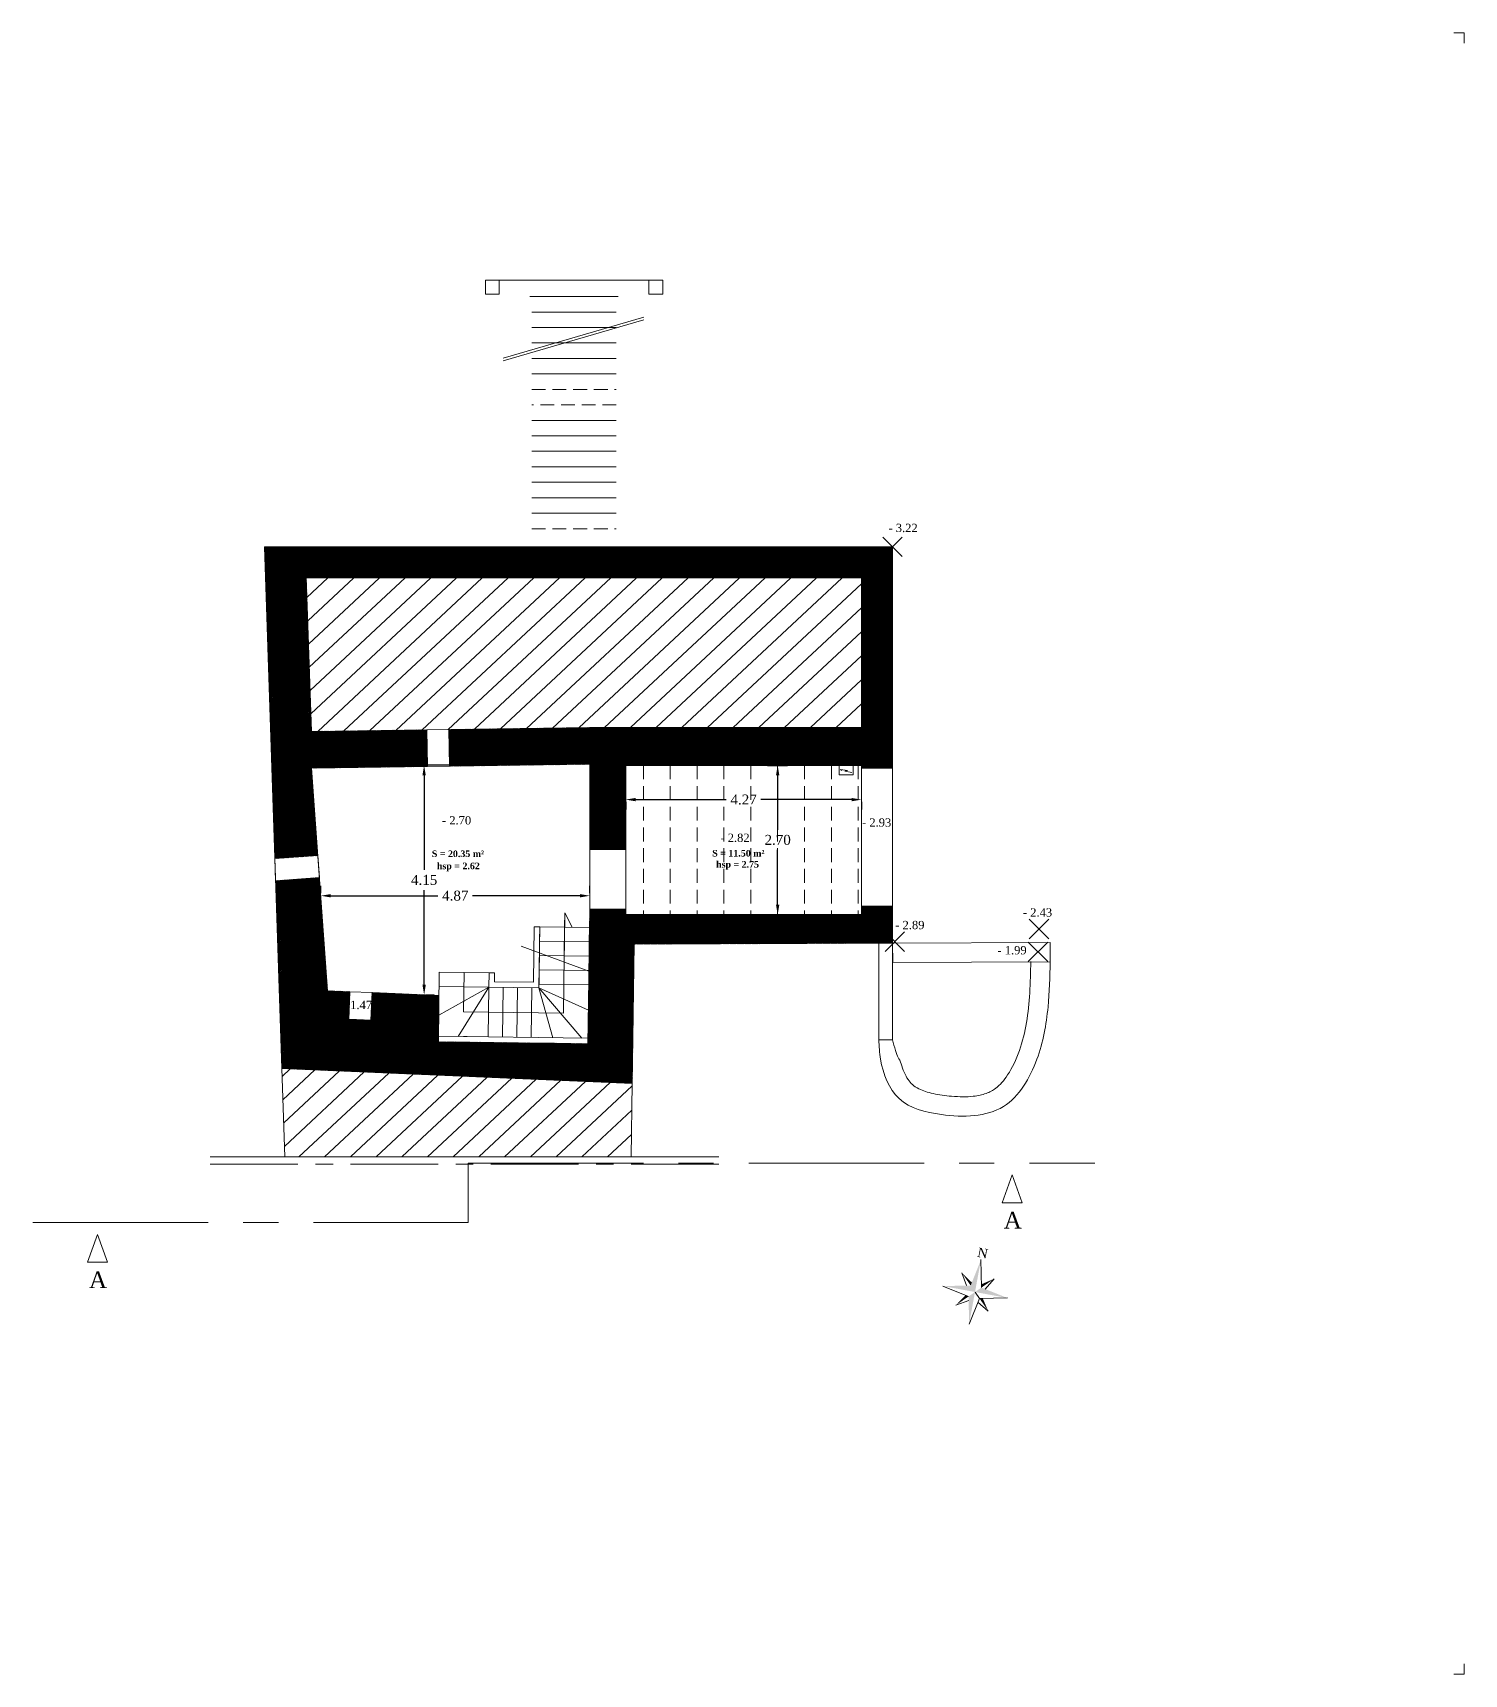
# Model space of a CAD drawing. Header units: millimetres. Extents: x -17502 to -16646, y 1856 to 2034.
# Drawn here: x -17388.25 to -17362.34, y 2004.43 to 2034.13 of the extents above; entities that cross this region are included whole.
import ezdxf
from ezdxf.enums import TextEntityAlignment as Align

# ---------------------------------------------------------------- set-up
doc = ezdxf.new("R2010")
doc.units = ezdxf.units.MM
doc.linetypes.add('AXES', pattern=[50.8, 31.75, -6.35, 6.35, -6.35])
doc.linetypes.add('CACHE', pattern=[0.375, 0.25, -0.125])
doc.layers.get('0').update_dxf_attribs({"lineweight": 9})
doc.layers.get('Defpoints').update_dxf_attribs({"lineweight": 9})
doc.layers.add('cartouche', color=7, linetype='Continuous')
doc.layers.add('TEXTE', color=7, linetype='Continuous', lineweight=9)
doc.styles.get("Standard").update_dxf_attribs({"font": 'times.ttf'})
doc.dimstyles.get("Standard").update_dxf_attribs({"dimtxt": 0.18, "dimasz": 0.18, "dimexe": 0.18, "dimexo": 0.0625, "dimgap": 0.09, "dimtad": 0, "dimtih": 1, "dimtoh": 1, "dimzin": 0, "dimdsep": 46, "dimtxsty": 'Standard', "dimcen": 0.09, "dimadec": 0, "dimazin": 0, "dimtfac": 1, "dimtofl": 0, "dimtmove": 0, "dimatfit": 3, "dimfxl": 1, "dimtolj": 1, "dimtzin": 0, "dimarcsym": 0})
pattern_1 = [(43, (-18641.82473, 22481.52507), (-0.2165344793, 0.2322048003), [])]

# ---------------------------------------------------------------- blocks, each defined once
blk = doc.blocks.new('A$C421D22C3')
for p, q in [((0.522, 1.045), (0.61, 0.61)), ((0.261, 0.784), (0.373, 0.597)), ((0.784, 0.784), (0.672, 0.597)), ((0, 0.522), (0.435, 0.435)), ((0.61, 0.435), (1.045, 0.522)), ((0.261, 0.261), (0.448, 0.373)), ((0.784, 0.261), (0.597, 0.373))]:
    blk.add_line(p, q)
blk.add_lwpolyline([(0.522, 0), (0.61, 0.435), (0.522, 0.522)])
for points in [[(0.522, 0.522), (0.522, 0.522), (0.522, 1.045), (0.435, 0.61)], [(0.261, 0.784), (0.435, 0.61), (0.446, 0.661)], [(0.784, 0.784), (0.61, 0.61), (0.599, 0.661)], [(0, 0.522), (0.435, 0.61), (0.522, 0.522)], [(0.522, 0.522), (0.522, 0), (0.435, 0.435)], [(0.522, 0.522), (1.045, 0.522), (0.61, 0.61)], [(0.261, 0.261), (0.435, 0.435), (0.384, 0.446)], [(0.784, 0.261), (0.61, 0.435), (0.661, 0.446)]]:
    blk.add_solid(points)
at = {"layer": 'TEXTE', "lineweight": 9, "ltscale": 10, "insert": (0.53, 1.153), "char_height": 0.15, "width": 0.18381, "attachment_point": 5}
blk.add_mtext('{\\fTimes New Roman|b0|i0|c0|p18;N}', dxfattribs=at)
blk = doc.blocks.new('*D341')
at = {"color": 0, "lineweight": -2, "transparency": 16777216}
for p, q in [((-17383.037, 2018.56), (-17383.037, 2018.694)), ((-17382.857, 2018.514), (-17380.917, 2018.514)), ((-17378.347, 2018.514), (-17380.288, 2018.514)), ((-17378.167, 2018.56), (-17378.167, 2018.694))]:
    blk.add_line(p, q, dxfattribs=at)
at = {"color": 0, "lineweight": 9, "transparency": 16777216}
for points in [[(-17382.857, 2018.544), (-17382.857, 2018.484), (-17383.037, 2018.514)], [(-17378.347, 2018.544), (-17378.347, 2018.484), (-17378.167, 2018.514)]]:
    blk.add_solid(points, dxfattribs=at)
at = {"layer": 'Defpoints', "color": 0, "lineweight": 9, "transparency": 16777216}
for p in [(-17383.037, 2018.497), (-17378.167, 2018.514), (-17378.167, 2018.497)]:
    blk.add_point(p, dxfattribs=at)
at = {"color": 0, "lineweight": 9, "transparency": 16777216, "insert": (-17380.602, 2018.514), "char_height": 0.18, "attachment_point": 5}
blk.add_mtext('\\A1;4.87', dxfattribs=at)
blk = doc.blocks.new('*D342')
at = {"color": 0, "lineweight": -2, "transparency": 16777216}
for p, q in [((-17379.592, 2020.875), (-17381.346, 2020.875)), ((-17381.166, 2020.695), (-17381.166, 2018.98)), ((-17381.166, 2016.902), (-17381.166, 2018.617)), ((-17381.14, 2016.722), (-17380.986, 2016.722))]:
    blk.add_line(p, q, dxfattribs=at)
at = {"color": 0, "lineweight": 9, "transparency": 16777216}
for points in [[(-17381.196, 2020.695), (-17381.136, 2020.695), (-17381.166, 2020.875)], [(-17381.196, 2016.902), (-17381.136, 2016.902), (-17381.166, 2016.722)]]:
    blk.add_solid(points, dxfattribs=at)
at = {"layer": 'Defpoints', "color": 0, "lineweight": 9, "transparency": 16777216}
for p in [(-17381.166, 2020.875), (-17379.529, 2020.875), (-17381.202, 2016.722)]:
    blk.add_point(p, dxfattribs=at)
at = {"color": 0, "lineweight": 9, "transparency": 16777216, "insert": (-17381.166, 2018.799), "char_height": 0.18, "attachment_point": 5}
blk.add_mtext('\\A1;4.15', dxfattribs=at)
blk = doc.blocks.new('*D343')
at = {"color": 0, "lineweight": -2, "transparency": 16777216}
for p, q in [((-17374.951, 2020.873), (-17374.586, 2020.873)), ((-17374.766, 2020.693), (-17374.766, 2019.705)), ((-17374.766, 2018.353), (-17374.766, 2019.342)), ((-17374.951, 2018.173), (-17374.586, 2018.173))]:
    blk.add_line(p, q, dxfattribs=at)
at = {"color": 0, "lineweight": 9, "transparency": 16777216}
for points in [[(-17374.796, 2020.693), (-17374.736, 2020.693), (-17374.766, 2020.873)], [(-17374.796, 2018.353), (-17374.736, 2018.353), (-17374.766, 2018.173)]]:
    blk.add_solid(points, dxfattribs=at)
at = {"layer": 'Defpoints', "color": 0, "lineweight": 9, "transparency": 16777216}
for p in [(-17375.013, 2020.873), (-17375.013, 2018.173), (-17374.766, 2018.173)]:
    blk.add_point(p, dxfattribs=at)
at = {"color": 0, "lineweight": 9, "transparency": 16777216, "insert": (-17374.766, 2019.523), "char_height": 0.18, "attachment_point": 5}
blk.add_mtext('\\A1;2.70', dxfattribs=at)
blk = doc.blocks.new('*D344')
at = {"color": 0, "lineweight": -2, "transparency": 16777216}
for p, q in [((-17377.517, 2020.216), (-17377.517, 2020.073)), ((-17377.337, 2020.253), (-17375.697, 2020.253)), ((-17373.427, 2020.253), (-17375.068, 2020.253)), ((-17373.247, 2020.216), (-17373.247, 2020.073))]:
    blk.add_line(p, q, dxfattribs=at)
at = {"color": 0, "lineweight": 9, "transparency": 16777216}
for points in [[(-17377.337, 2020.283), (-17377.337, 2020.223), (-17377.517, 2020.253)], [(-17373.427, 2020.283), (-17373.427, 2020.223), (-17373.247, 2020.253)]]:
    blk.add_solid(points, dxfattribs=at)
at = {"layer": 'Defpoints', "color": 0, "lineweight": 9, "transparency": 16777216}
for p in [(-17377.517, 2020.279), (-17373.247, 2020.279), (-17373.247, 2020.253)]:
    blk.add_point(p, dxfattribs=at)
at = {"color": 0, "lineweight": 9, "transparency": 16777216, "insert": (-17375.382, 2020.253), "char_height": 0.18, "attachment_point": 5}
blk.add_mtext('\\A1;4.27', dxfattribs=at)

msp = doc.modelspace()

# ---------------------------------------------------------------- hatches: boundary and pattern name
at = {"lineweight": 9}
h = msp.add_hatch(dxfattribs=at)
h.set_pattern_fill('ANSI31', color=256, scale=0.0045, angle=358, style=0)
h.set_pattern_definition([(223, (-13812.118823, -676.824488), (0.00974405157, -0.01044921601), [])])
h.paths.add_polyline_path([(-17378.167, 2021.556), (-17383.207, 2021.487), (-17383.299, 2024.266), (-17373.247, 2024.266), (-17373.247, 2021.556)], flags=16)
h.paths.add_polyline_path([(-17383.867, 2019.185), (-17383.091, 2019.241), (-17383.207, 2020.824), (-17381.107, 2020.853), (-17381.116, 2021.516), (-17380.716, 2021.521), (-17380.707, 2020.859), (-17378.167, 2020.893), (-17378.167, 2019.353), (-17377.517, 2019.353), (-17377.517, 2020.873), (-17373.247, 2020.873), (-17373.247, 2020.823), (-17372.687, 2020.823), (-17372.687, 2024.826), (-17384.054, 2024.826)])
h.paths.add_polyline_path([(-17383.062, 2018.842), (-17383.854, 2018.784), (-17383.742, 2015.388), (-17377.398, 2015.119), (-17377.365, 2017.638), (-17372.685, 2017.656), (-17372.687, 2018.323), (-17373.247, 2018.323), (-17373.247, 2018.173), (-17377.517, 2018.173), (-17377.517, 2018.273), (-17378.167, 2018.273), (-17378.19, 2016.594), (-17378.2, 2015.836), (-17378.81, 2015.844), (-17379.46, 2015.852), (-17379.634, 2015.855), (-17380.334, 2015.864), (-17380.566, 2015.867), (-17380.908, 2015.871), (-17380.897, 2016.709), (-17382.109, 2016.761), (-17382.13, 2016.261), (-17382.529, 2016.278), (-17382.508, 2016.778), (-17382.913, 2016.795)])
h = msp.add_hatch(dxfattribs=at)
h.set_pattern_fill('ANSI31', color=256, scale=0.1, angle=358, style=0)
h.set_pattern_definition(pattern_1)
h.paths.add_polyline_path([(-17383.299, 2024.266), (-17383.207, 2021.487), (-17378.167, 2021.556), (-17373.247, 2021.556), (-17373.247, 2024.266)])
h = msp.add_hatch(dxfattribs=at)
h.set_pattern_fill('ANSI31', color=256, scale=0.1, angle=358, style=0)
h.set_pattern_definition(pattern_1)
h.paths.add_polyline_path([(-17383.742, 2015.388), (-17383.689, 2013.79), (-17377.416, 2013.79), (-17377.398, 2015.119)])

# ---------------------------------------------------------------- linework, layer by layer
for p, q in [((-17378.452, 2029.652), (-17379.807, 2029.652)), ((-17379.807, 2029.652), (-17376.847, 2029.652)), ((-17379.217, 2029.652), (-17377.687, 2029.652)), ((-17377.653, 2029.356), (-17379.252, 2029.356)), ((-17377.687, 2029.356), (-17379.217, 2029.356)), ((-17377.687, 2029.076), (-17379.217, 2029.076)), ((-17379.217, 2029.076), (-17377.687, 2029.076)), ((-17377.687, 2028.796), (-17379.217, 2028.796)), ((-17379.217, 2028.796), (-17377.687, 2028.796))]:
    msp.add_line(p, q, dxfattribs=at)
at = {"color": 251, "linetype": 'CACHE', "lineweight": 9}
for p, q in [((-17377.687, 2028.516), (-17379.217, 2028.516)), ((-17379.217, 2028.516), (-17377.687, 2028.516)), ((-17377.687, 2028.236), (-17379.217, 2028.236)), ((-17379.217, 2028.236), (-17377.687, 2028.236)), ((-17377.687, 2027.956), (-17379.217, 2027.956)), ((-17379.217, 2027.956), (-17377.687, 2027.956)), ((-17379.217, 2027.676), (-17377.687, 2027.676)), ((-17377.687, 2027.396), (-17379.217, 2027.396)), ((-17377.687, 2027.116), (-17379.217, 2027.116)), ((-17379.217, 2027.116), (-17377.687, 2027.116)), ((-17377.687, 2026.836), (-17379.217, 2026.836)), ((-17379.217, 2026.836), (-17377.687, 2026.836)), ((-17377.687, 2026.556), (-17379.217, 2026.556)), ((-17379.217, 2026.556), (-17377.687, 2026.556)), ((-17377.687, 2026.276), (-17379.217, 2026.276)), ((-17379.217, 2026.276), (-17377.687, 2026.276)), ((-17377.687, 2025.996), (-17379.217, 2025.996)), ((-17379.217, 2025.996), (-17377.687, 2025.996)), ((-17377.687, 2025.716), (-17379.217, 2025.716)), ((-17379.217, 2025.716), (-17377.687, 2025.716)), ((-17379.217, 2025.436), (-17377.687, 2025.436)), ((-17377.687, 2025.436), (-17379.217, 2025.436)), ((-17379.217, 2025.156), (-17377.687, 2025.156))]:
    msp.add_line(p, q, dxfattribs=at)
at = {"lineweight": 9}
for points in [[(-17379.807, 2029.652), (-17380.057, 2029.652), (-17380.057, 2029.402), (-17379.807, 2029.402), (-17379.807, 2029.652)], [(-17377.097, 2029.652), (-17376.847, 2029.652), (-17376.847, 2029.402), (-17377.097, 2029.402), (-17377.097, 2029.652)], [(-17377.191, 2028.984), (-17379.738, 2028.24)], [(-17377.191, 2028.984), (-17379.738, 2028.24)], [(-17377.191, 2028.934), (-17379.738, 2028.19)], [(-17378.791, 2028.516), (-17379.217, 2028.516)], [(-17378.167, 2021.556), (-17383.207, 2021.487)], [(-17378.167, 2020.893), (-17383.207, 2020.824)], [(-17378.167, 2019.353), (-17378.167, 2020.893)], [(-17373.247, 2020.873), (-17377.517, 2020.873)], [(-17377.517, 2018.173), (-17377.517, 2020.873)], [(-17373.426, 2020.745), (-17373.548, 2020.771), (-17373.504, 2020.779), (-17373.626, 2020.8), (-17373.604, 2020.782)], [(-17373.247, 2018.173), (-17373.247, 2020.873)], [(-17378.167, 2018.173), (-17378.167, 2019.573)], [(-17380.441, 2017.126), (-17380.451, 2016.416), (-17378.643, 2016.392), (-17378.623, 2017.945), (-17378.619, 2018.205), (-17378.488, 2017.943)], [(-17378.62, 2018.142), (-17378.631, 2017.312)], [(-17373.247, 2018.173), (-17377.517, 2018.173)], [(-17378.199, 2015.936), (-17378.173, 2017.939)], [(-17379.412, 2017.599), (-17377.905, 2017.045)], [(-17380.908, 2015.871), (-17380.891, 2017.131)], [(-17379.087, 2016.848), (-17378.834, 2015.944)], [(-17379.087, 2016.848), (-17378.314, 2015.937)], [(-17379.087, 2016.848), (-17378.192, 2016.443)]]:
    msp.add_lwpolyline(points, dxfattribs=at)
at = {"color": 1, "lineweight": 9}
for points in [[(-17372.511, 2024.65), (-17372.863, 2025.002)], [(-17372.511, 2025.002), (-17372.863, 2024.65)], [(-17372.468, 2017.506), (-17372.82, 2017.858)], [(-17372.468, 2017.858), (-17372.82, 2017.506)], [(-17369.859, 2017.735), (-17370.211, 2018.087)], [(-17369.859, 2018.087), (-17370.211, 2017.735)], [(-17369.878, 2017.322), (-17370.23, 2017.674)], [(-17369.878, 2017.674), (-17370.23, 2017.322)]]:
    msp.add_lwpolyline(points, dxfattribs=at)
at = {"lineweight": 9}
for points in [[(-17383.742, 2015.388), (-17384.054, 2024.826), (-17372.687, 2024.826), (-17372.687, 2020.823), (-17373.247, 2020.823), (-17373.247, 2020.873), (-17377.517, 2020.873), (-17377.517, 2019.353), (-17378.167, 2019.353), (-17378.167, 2020.893), (-17383.207, 2020.824), (-17382.913, 2016.795), (-17382.508, 2016.778), (-17382.529, 2016.278), (-17382.13, 2016.261), (-17382.109, 2016.761), (-17380.897, 2016.709), (-17380.908, 2015.871), (-17380.566, 2015.867), (-17380.334, 2015.864), (-17379.46, 2015.852), (-17379.46, 2015.852), (-17378.81, 2015.844), (-17378.2, 2015.836), (-17378.19, 2016.594), (-17378.167, 2018.273), (-17377.517, 2018.273), (-17377.517, 2018.173), (-17373.247, 2018.173), (-17373.247, 2018.323), (-17372.687, 2018.323), (-17372.685, 2017.656), (-17377.365, 2017.638), (-17377.398, 2015.119)], [(-17383.207, 2021.487), (-17383.299, 2024.266), (-17373.247, 2024.266), (-17373.247, 2021.556), (-17378.167, 2021.556)], [(-17381.107, 2020.853), (-17380.707, 2020.859), (-17380.716, 2021.521), (-17381.116, 2021.516)], [(-17373.401, 2020.873), (-17373.401, 2020.7), (-17373.65, 2020.7), (-17373.65, 2020.873)], [(-17373.247, 2018.323), (-17372.687, 2018.323), (-17372.687, 2020.823), (-17373.247, 2020.823)], [(-17378.167, 2018.273), (-17377.517, 2018.273), (-17377.517, 2019.353), (-17378.167, 2019.353)], [(-17383.854, 2018.784), (-17383.867, 2019.185), (-17383.091, 2019.241), (-17383.062, 2018.842)], [(-17379.991, 2017.12), (-17379.891, 2017.118), (-17379.893, 2016.958), (-17379.186, 2016.949), (-17379.173, 2017.952), (-17379.073, 2017.951), (-17379.087, 2016.848), (-17379.995, 2016.86)], [(-17372.935, 2017.656), (-17372.685, 2017.656), (-17372.685, 2015.907), (-17372.935, 2015.907)], [(-17372.685, 2017.656), (-17372.685, 2017.656), (-17369.835, 2017.668), (-17369.833, 2017.318), (-17372.683, 2017.307)], [(-17382.529, 2016.278), (-17382.13, 2016.261), (-17382.109, 2016.761), (-17382.508, 2016.778)], [(-17377.398, 2015.119), (-17383.742, 2015.388), (-17383.689, 2013.79), (-17377.416, 2013.79)], [(-17370.701, 2012.96), (-17370.52, 2013.462), (-17370.34, 2012.96)], [(-17387.26, 2011.882), (-17387.079, 2012.385), (-17386.899, 2011.882)]]:
    msp.add_lwpolyline(points, close=True, dxfattribs=at)
at = {"linetype": 'CACHE', "lineweight": 9}
for points in [[(-17377.197, 2020.873), (-17377.197, 2018.173)], [(-17376.711, 2020.873), (-17376.711, 2018.173)], [(-17376.225, 2020.873), (-17376.225, 2018.173)], [(-17375.739, 2020.873), (-17375.739, 2018.173)], [(-17375.253, 2020.873), (-17375.253, 2018.173)], [(-17374.766, 2020.873), (-17374.766, 2018.173)], [(-17374.28, 2020.873), (-17374.28, 2018.173)], [(-17373.794, 2020.873), (-17373.794, 2018.173)], [(-17373.307, 2020.873), (-17373.307, 2018.173)]]:
    msp.add_lwpolyline(points, dxfattribs=at)
at = {"color": 251, "lineweight": 9}
for points in [[(-17379.073, 2017.951), (-17379.076, 2017.691), (-17378.176, 2017.679), (-17378.173, 2017.939)], [(-17379.076, 2017.691), (-17379.079, 2017.431), (-17378.179, 2017.419), (-17378.176, 2017.679)], [(-17379.079, 2017.431), (-17379.083, 2017.171), (-17378.183, 2017.159), (-17378.179, 2017.419)], [(-17379.083, 2017.171), (-17379.086, 2016.911), (-17378.186, 2016.899), (-17378.183, 2017.159)], [(-17380.907, 2015.971), (-17378.199, 2015.936), (-17378.2, 2015.836), (-17380.908, 2015.871)]]:
    msp.add_lwpolyline(points, close=True, dxfattribs=at)
for points in [[(-17379.991, 2017.12), (-17380.891, 2017.131)], [(-17379.995, 2016.86), (-17380.902, 2016.351)], [(-17379.995, 2016.86), (-17380.895, 2016.871)], [(-17379.995, 2016.86), (-17380.552, 2015.967)], [(-17380.007, 2015.96), (-17379.995, 2016.86)], [(-17379.747, 2015.956), (-17379.735, 2016.856)], [(-17379.487, 2015.953), (-17379.475, 2016.853)], [(-17379.227, 2015.949), (-17379.215, 2016.849)], [(-17380.387, 2015.965), (-17380.907, 2015.971)]]:
    msp.add_lwpolyline(points, dxfattribs=at)
at = {"color": 1, "linetype": 'AXES', "lineweight": 9, "ltscale": 0.1}
msp.add_lwpolyline([(-17388.25, 2012.599), (-17380.37, 2012.599), (-17380.37, 2013.676), (-17369.024, 2013.676)], dxfattribs=at)
at = {"linetype": 'AXES', "lineweight": 9, "ltscale": 0.05}
for points in [[(-17385.038, 2013.79), (-17375.82, 2013.79)], [(-17385.038, 2013.659), (-17375.82, 2013.659)]]:
    msp.add_lwpolyline(points, dxfattribs=at)
at = {"lineweight": 9}
msp.add_spline([(-17369.833, 2017.318), (-17369.872, 2016.501), (-17370.074, 2015.555), (-17370.678, 2014.701), (-17371.802, 2014.555), (-17372.567, 2014.842), (-17372.903, 2015.554), (-17372.935, 2015.907)], degree=3, dxfattribs=at)
msp.add_open_spline([(-17370.183, 2017.326), (-17370.188, 2017.132), (-17370.193, 2016.941), (-17370.226, 2016.387), (-17370.272, 2016.044), (-17370.446, 2015.553), (-17370.519, 2015.397), (-17370.67, 2015.169), (-17370.743, 2015.087), (-17370.872, 2014.989), (-17370.926, 2014.96), (-17371.061, 2014.912), (-17371.139, 2014.895), (-17371.343, 2014.872), (-17371.477, 2014.874), (-17371.728, 2014.896), (-17371.846, 2014.912), (-17372.05, 2014.955), (-17372.139, 2014.984), (-17372.257, 2015.042), (-17372.296, 2015.068), (-17372.381, 2015.145), (-17372.434, 2015.222), (-17372.518, 2015.418), (-17372.547, 2015.532), (-17372.61, 2015.632), (-17372.656, 2015.779), (-17372.685, 2015.907)], degree=3, knots=[0, 0, 0, 0, 0.581701, 0.581701, 1.745102, 1.745102, 2.297275, 2.297275, 2.73973, 2.73973, 3.059112, 3.059112, 3.378493, 3.378493, 3.818601, 3.818601, 4.172357, 4.172357, 4.526114, 4.526114, 4.775197, 4.775197, 5.195482, 5.195482, 5.615767, 5.615767, 5.923099, 5.923099, 5.923099, 5.923099], dxfattribs=at)
at = {"layer": 'Defpoints', "lineweight": 9}
for points in [[(-17362.524, 2034.128), (-17362.338, 2034.128), (-17362.338, 2033.942)], [(-17362.338, 2004.615), (-17362.338, 2004.428), (-17362.524, 2004.428)]]:
    msp.add_lwpolyline(points, dxfattribs=at)
for p in [(-17362.338, 2034.128), (-17362.338, 2034.128), (-17362.338, 2004.428), (-17362.338, 2004.428), (-17362.338, 2004.428)]:
    msp.add_point(p, dxfattribs=at)

# ---------------------------------------------------------------- block references
at = {"lineweight": 9, "xscale": 1.138729429398447, "yscale": 1.138729429398447, "zscale": 1.138729429398447, "rotation": 349.5310915986389}
msp.add_blockref('A$C421D22C3', (-17371.886, 2010.867), dxfattribs=at)

# ---------------------------------------------------------------- texts
at = {"lineweight": 9, "char_height": 0.119, "width": 1.02354, "attachment_point": 1, "rotation": 359.9727}
for s, insert in [('\\pi0.055419;{\\fTimes New Roman|b1|i0|c0|p18;S = 20.35 m²}', (-17381.082, 2019.333)), ('\\pi0.055419;{\\fTimes New Roman|b1|i0|c0|p18;S = 11.50 m²}', (-17376.006, 2019.343)), ('\\pi0.13861;{\\fTimes New Roman|b1|i0|c0|p18;hsp = 2.62}', (-17381.073, 2019.113)), ('\\pi0.13762;{\\fTimes New Roman|b1|i0|c0|p18;hsp = 2.75}', (-17376.018, 2019.142))]:
    msp.add_mtext(s, dxfattribs=dict(at, insert=insert))
at = {"lineweight": 9, "char_height": 0.3, "width": 21.0239, "attachment_point": 1}
for insert in [(-17370.674, 2012.792), (-17387.233, 2011.715)]:
    msp.add_mtext('\\A1;A', dxfattribs=dict(at, insert=insert))
at = {"layer": 'cartouche', "color": 1}
for s, p in [('- 3.22', (-17372.231, 2025.095)), ('- 2.70', (-17380.314, 2019.804)), ('- 2.93', (-17372.71, 2019.764)), ('- 2.82', (-17375.274, 2019.487)), ('- 2.43', (-17369.797, 2018.137)), ('- 2.89', (-17372.108, 2017.909)), ('- 1.99', (-17370.259, 2017.453)), ('- 1.47', (-17382.108, 2016.463))]:
    msp.add_text(s, height=0.15, dxfattribs=at).set_placement(p, align=Align.RIGHT)

# ---------------------------------------------------------------- dimensions: what is measured, and where the dimension line sits
at = {"lineweight": 9}
for base, p1, p2, picture, middle in [((-17381.166, 2020.875), (-17381.202, 2016.722), (-17379.529, 2020.875), '*D342', (-17381.166, 2018.799)), ((-17374.766, 2018.173), (-17375.013, 2020.873), (-17375.013, 2018.173), '*D343', (-17374.766, 2019.523))]:
    dim = msp.add_linear_dim(base=base, p1=p1, p2=p2, angle=90, dimstyle='Standard', dxfattribs=at)
    dim.commit()
    dim.dimension.update_dxf_attribs({"geometry": picture, "text_midpoint": middle})
for base, p1, p2, picture, middle in [((-17373.247, 2020.253), (-17377.517, 2020.279), (-17373.247, 2020.279), '*D344', (-17375.382, 2020.253)), ((-17378.167, 2018.514), (-17383.037, 2018.497), (-17378.167, 2018.497), '*D341', (-17380.602, 2018.514))]:
    dim = msp.add_linear_dim(base=base, p1=p1, p2=p2, dimstyle='Standard', dxfattribs=at)
    dim.commit()
    dim.dimension.update_dxf_attribs({"geometry": picture, "text_midpoint": middle})

doc.saveas('drawing.dxf')
